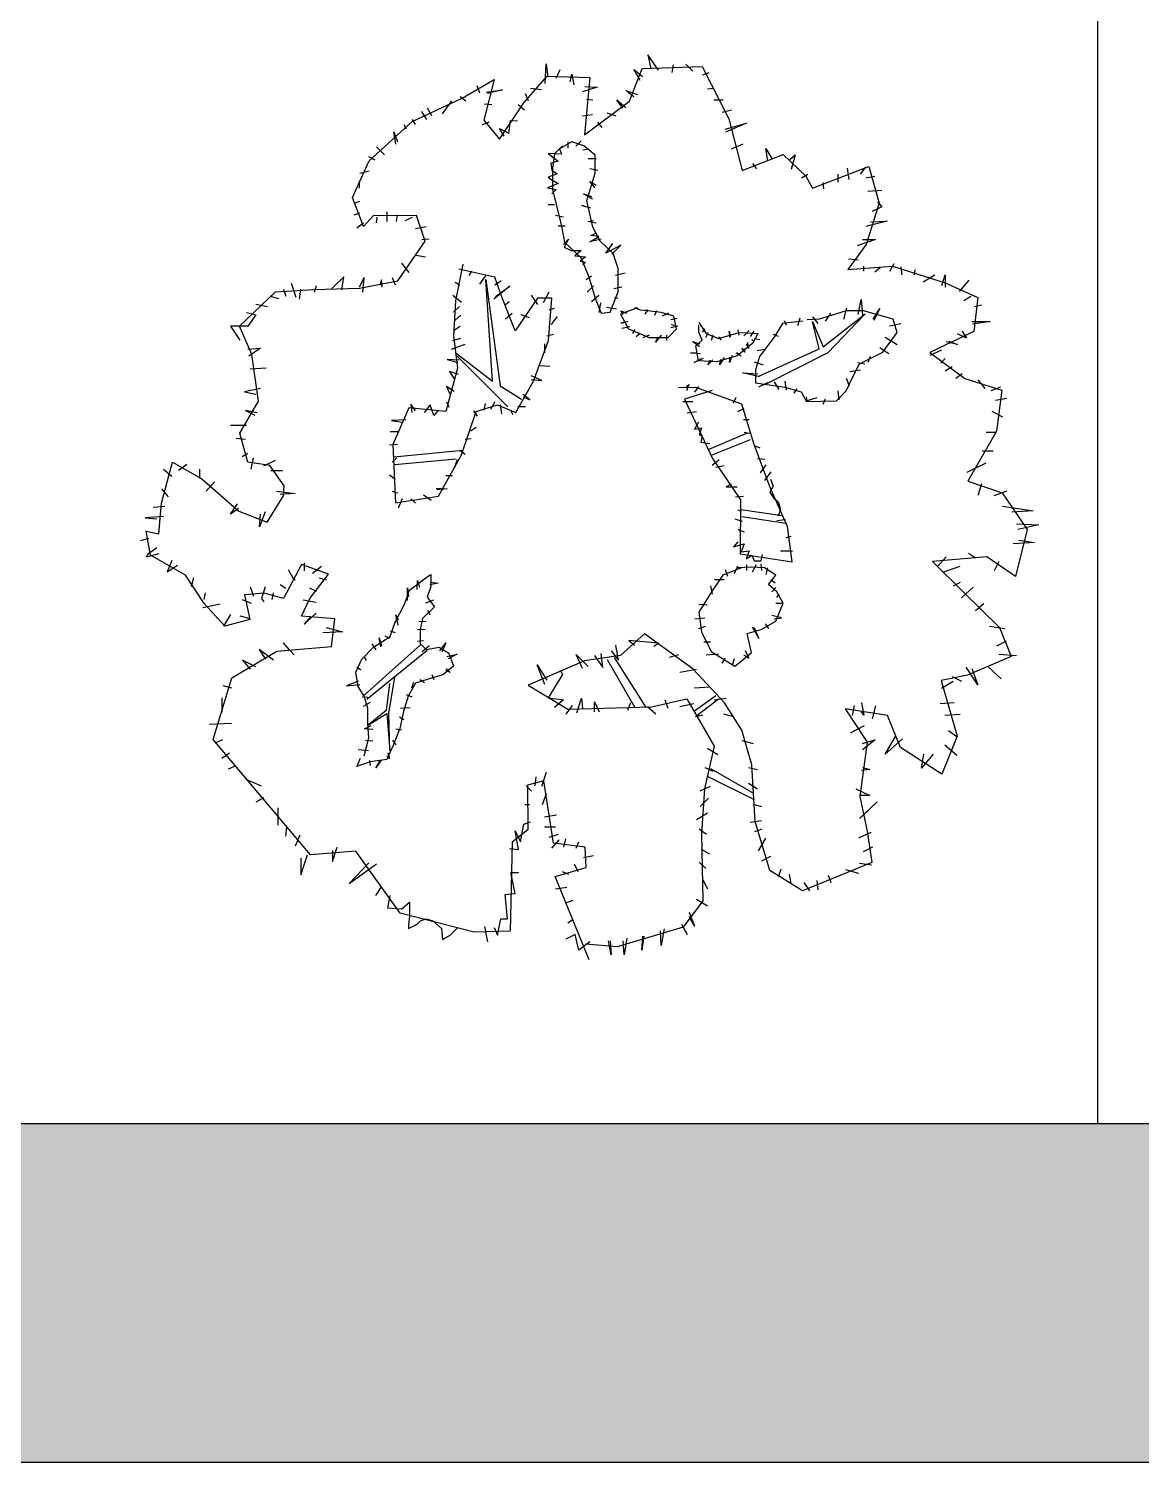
# Model space of a CAD drawing. Header units: inches. Extents: x 7658 to 73799, y 48 to 40262.
# Drawn here: x 42775 to 44897, y 48 to 2782 of the extents above; entities that cross this region are included whole.
import ezdxf

# ---------------------------------------------------------------- set-up
doc = ezdxf.new("R2010")
doc.units = ezdxf.units.IN
doc.layers.add('www.cad-blocks.net', color=7, linetype='Continuous')

# ---------------------------------------------------------------- blocks, each defined once
blk = doc.blocks.new('A$C516926BB')
for p, q in [((33.426, 38.5194), (33.426, 0)), ((0, 0), (62.4121, 0))]:
    blk.add_line(p, q)
blk = doc.blocks.new('A$C0AA8031D')
for p, q in [((0.9675, 1.7257), (0.9731, 1.6989)), ((0.9876, 1.6967), (0.9675, 1.7257)), ((0.7714, 1.671), (0.7736, 1.7089)), ((0.7736, 1.7089), (0.777, 1.6833)), ((0.7926, 1.6811), (0.8004, 1.6978)), ((0.9326, 1.6374), (0.9564, 1.6998)), ((0.9408, 1.6978), (0.9575, 1.6844)), ((0.953, 1.6766), (0.9408, 1.6978)), ((0.9564, 1.6998), (1.0713, 1.7034)), ((1.0154, 1.7067), (1.0132, 1.6922)), ((1.04, 1.7078), (1.0533, 1.6944)), ((1.0713, 1.7034), (1.1221, 1.6038)), ((0.6136, 1.6429), (0.6741, 1.6786)), ((0.6741, 1.6786), (0.6545, 1.6014)), ((0.7312, 1.6344), (0.7754, 1.6848)), ((0.7754, 1.6848), (0.8565, 1.6828)), ((0.8193, 1.6744), (0.8227, 1.6889)), ((0.8227, 1.6889), (0.826, 1.6688)), ((0.8565, 1.6828), (0.8466, 1.5732)), ((1.0723, 1.6878), (1.0845, 1.6922)), ((0.518, 1.5989), (0.6136, 1.6429)), ((0.6093, 1.6464), (0.6203, 1.6381)), ((0.641, 1.667), (0.6465, 1.6533)), ((0.6589, 1.6546), (0.6905, 1.6588)), ((0.6905, 1.6588), (0.6616, 1.6519)), ((0.7335, 1.6521), (0.7391, 1.6387)), ((0.7436, 1.6621), (0.7647, 1.6599)), ((0.8706, 1.6643), (0.8427, 1.6554)), ((0.8472, 1.6655), (0.8706, 1.6643)), ((0.8505, 1.6409), (0.8628, 1.6398)), ((0.9252, 1.6577), (0.9475, 1.6498)), ((0.9408, 1.6454), (0.9252, 1.6577)), ((1.0812, 1.661), (1.0923, 1.6621)), ((0.5461, 1.6023), (0.5364, 1.6175)), ((0.5557, 1.6092), (0.5474, 1.6243)), ((0.5928, 1.6381), (0.5749, 1.6133)), ((0.6561, 1.6326), (0.6699, 1.6312)), ((0.6845, 1.5651), (0.7312, 1.6344)), ((0.7202, 1.6309), (0.7324, 1.6209)), ((0.8466, 1.5732), (0.9326, 1.6374)), ((0.8895, 1.6153), (0.9062, 1.6097)), ((0.9085, 1.6398), (0.9252, 1.6253)), ((0.9196, 1.6242), (0.9085, 1.6398)), ((1.0934, 1.6398), (1.1113, 1.6398)), ((1.109, 1.6164), (1.1269, 1.6209)), ((0.4361, 1.5239), (0.518, 1.5989)), ((0.502, 1.5927), (0.5062, 1.5844)), ((0.524, 1.5927), (0.5185, 1.6023)), ((0.652, 1.5927), (0.6657, 1.5982)), ((0.6545, 1.6014), (0.6845, 1.5651)), ((0.7023, 1.5763), (0.7057, 1.6008)), ((0.7057, 1.6008), (0.719, 1.5997)), ((0.8427, 1.6097), (0.8617, 1.6119)), ((0.8717, 1.5974), (0.8795, 1.5874)), ((1.1146, 1.5841), (1.1558, 1.5952)), ((1.1558, 1.5952), (1.1157, 1.5785)), ((1.1221, 1.6038), (1.1472, 1.5054)), ((0.4828, 1.5789), (0.4897, 1.5596)), ((0.4869, 1.5555), (0.4828, 1.5789)), ((0.6845, 1.5852), (0.7023, 1.5763)), ((0.6934, 1.5707), (0.6845, 1.5852)), ((0.8222, 1.5599), (0.799, 1.5463)), ((0.8147, 1.5598), (0.8147, 1.548)), ((0.8454, 1.5521), (0.8222, 1.5599)), ((0.84, 1.5615), (0.8298, 1.5514)), ((0.4346, 1.5321), (0.447, 1.5252)), ((0.4498, 1.55), (0.4649, 1.5348)), ((0.7776, 1.5379), (0.7961, 1.5228)), ((0.8029, 1.5362), (0.7776, 1.5379)), ((0.7893, 1.5367), (0.7855, 1.5096)), ((0.8048, 1.5521), (0.7893, 1.5367)), ((0.799, 1.5463), (0.8029, 1.5362)), ((0.8433, 1.5447), (0.8551, 1.5464)), ((0.8667, 1.5347), (0.8454, 1.5521)), ((0.8667, 1.4999), (0.8667, 1.5347)), ((1.1269, 1.5462), (1.1492, 1.5562)), ((1.1472, 1.5054), (1.2254, 1.5357)), ((1.1926, 1.5473), (1.2038, 1.5283)), ((1.196, 1.5239), (1.1926, 1.5473)), ((1.2254, 1.5357), (1.269, 1.4942)), ((1.2383, 1.5261), (1.2483, 1.535)), ((1.2483, 1.535), (1.2405, 1.5071)), ((0.4043, 1.4534), (0.4361, 1.5239)), ((0.4181, 1.5004), (0.436, 1.5046)), ((0.7961, 1.5228), (0.7827, 1.5194)), ((0.7827, 1.5194), (0.7844, 1.5059)), ((0.7844, 1.5059), (0.7945, 1.4991)), ((0.7855, 1.5096), (0.7855, 1.4689)), ((0.8534, 1.5278), (0.8686, 1.5278)), ((0.8568, 1.5093), (0.872, 1.5059)), ((1.167, 1.5183), (1.1748, 1.5082)), ((1.2813, 1.4713), (1.3891, 1.5127)), ((1.3515, 1.4878), (1.3481, 1.5096)), ((1.3733, 1.4979), (1.3834, 1.5113)), ((1.3891, 1.5127), (1.4086, 1.4426)), ((0.4167, 1.4853), (0.4167, 1.4715)), ((0.7961, 1.4806), (0.7759, 1.4722)), ((0.7945, 1.4991), (0.7776, 1.4924)), ((0.7776, 1.4924), (0.7844, 1.4873)), ((0.7844, 1.4873), (0.7961, 1.4806)), ((0.8512, 1.4477), (0.8667, 1.4999)), ((0.8568, 1.484), (0.8686, 1.4772)), ((0.8669, 1.4722), (0.8568, 1.484)), ((1.2606, 1.4915), (1.2728, 1.4982)), ((1.269, 1.4942), (1.2813, 1.4713)), ((1.3029, 1.4703), (1.3018, 1.4826)), ((1.3296, 1.4979), (1.3296, 1.4827)), ((1.3834, 1.4911), (1.4002, 1.4945)), ((0.425, 1.3981), (0.4043, 1.4534)), ((0.7759, 1.4722), (0.7928, 1.4688)), ((0.7928, 1.4688), (0.7844, 1.4604)), ((0.7855, 1.4689), (0.7932, 1.438)), ((0.845, 1.4604), (0.8602, 1.4553)), ((0.8619, 1.4503), (0.845, 1.4604)), ((1.3868, 1.4659), (1.4137, 1.4676)), ((0.4071, 1.4426), (0.4181, 1.4467)), ((0.4071, 1.4206), (0.4181, 1.4247)), ((0.4704, 1.4082), (0.4704, 1.4261)), ((0.7776, 1.4401), (0.7894, 1.4401)), ((0.7932, 1.438), (0.8029, 1.3993)), ((0.8585, 1.4334), (0.8416, 1.4385)), ((0.8416, 1.4385), (0.8534, 1.4351)), ((0.8628, 1.3974), (0.8512, 1.4477)), ((1.4086, 1.4426), (1.3836, 1.364)), ((1.4137, 1.4356), (1.3952, 1.4272)), ((1.4053, 1.4457), (1.4137, 1.4356)), ((0.4126, 1.3958), (0.425, 1.4054)), ((0.4437, 1.4185), (0.425, 1.3981)), ((0.5262, 1.4192), (0.4437, 1.4185)), ((0.4498, 1.4054), (0.4511, 1.4164)), ((0.4883, 1.4082), (0.4897, 1.4206)), ((0.5048, 1.4096), (0.5185, 1.4164)), ((0.524, 1.3944), (0.5447, 1.3985)), ((0.5428, 1.3707), (0.5262, 1.4192)), ((0.7911, 1.4199), (0.8063, 1.4165)), ((0.7961, 1.3997), (0.8096, 1.3997)), ((0.8029, 1.3993), (0.8087, 1.3684)), ((0.8534, 1.4081), (0.8635, 1.4098)), ((0.8686, 1.4047), (0.8534, 1.4081)), ((0.8763, 1.3703), (0.8628, 1.3974)), ((1.4237, 1.4087), (1.3834, 1.3986)), ((1.3918, 1.4071), (1.4237, 1.4087)), ((0.4907, 1.2946), (0.5428, 1.3707)), ((0.5364, 1.3738), (0.5502, 1.3751)), ((0.8063, 1.3643), (0.8164, 1.3744)), ((0.8164, 1.3744), (0.8079, 1.3592)), ((0.8087, 1.3684), (0.8396, 1.3393)), ((0.8568, 1.3693), (0.8737, 1.3794)), ((0.8787, 1.3744), (0.8568, 1.3693)), ((0.8585, 1.3811), (0.8703, 1.3862)), ((0.8737, 1.3794), (0.8585, 1.3811)), ((0.9015, 1.3471), (0.8763, 1.3703)), ((1.4019, 1.3734), (1.3666, 1.3617)), ((1.3767, 1.3734), (1.4019, 1.3734)), ((0.5254, 1.3435), (0.5433, 1.3407)), ((0.8079, 1.3592), (0.8214, 1.3525)), ((0.8214, 1.3525), (0.84, 1.3525)), ((0.84, 1.3525), (0.8282, 1.3424)), ((0.8282, 1.3424), (0.8484, 1.3407)), ((0.8484, 1.3407), (0.8383, 1.3322)), ((0.8871, 1.3474), (0.9006, 1.366)), ((0.9158, 1.3626), (0.8871, 1.3474)), ((0.8989, 1.3457), (0.9158, 1.3626)), ((0.9111, 1.3181), (0.9015, 1.3471)), ((1.3836, 1.364), (1.3488, 1.3164)), ((0.4979, 1.3283), (0.5117, 1.3104)), ((0.6148, 1.3267), (0.6005, 1.2563)), ((0.6758, 1.3015), (0.6068, 1.3172)), ((0.6313, 1.3132), (0.6258, 1.3049)), ((0.8383, 1.3322), (0.8484, 1.3306)), ((0.8396, 1.3393), (0.8551, 1.3026)), ((0.8484, 1.3306), (0.8433, 1.3255)), ((0.9111, 1.2736), (0.9111, 1.3181)), ((1.3488, 1.3164), (1.4339, 1.3225)), ((1.3498, 1.3364), (1.3683, 1.3347)), ((1.3784, 1.323), (1.3784, 1.3129)), ((1.4103, 1.3196), (1.4002, 1.3112)), ((1.4288, 1.3129), (1.4372, 1.328)), ((1.4339, 1.3225), (1.5342, 1.2909)), ((1.4523, 1.3062), (1.4506, 1.3213)), ((1.4758, 1.3062), (1.4775, 1.3162)), ((0.2968, 1.2632), (0.288, 1.2896)), ((0.3314, 1.2733), (0.3356, 1.2856)), ((0.3878, 1.3022), (0.3645, 1.2801)), ((0.3837, 1.2774), (0.3878, 1.3022)), ((0.4264, 1.3008), (0.4167, 1.2829)), ((0.4178, 1.2805), (0.4907, 1.2946)), ((0.4236, 1.2733), (0.4264, 1.3008)), ((0.4594, 1.2967), (0.4566, 1.2856)), ((0.4608, 1.2829), (0.4594, 1.2967)), ((0.48, 1.3008), (0.4855, 1.287)), ((0.5997, 1.2925), (0.608, 1.287)), ((0.6589, 1.3063), (0.6465, 1.2884)), ((0.6585, 1.2976), (0.6859, 1.0945)), ((0.6713, 1.1036), (0.6585, 1.2976)), ((0.6754, 1.287), (0.6878, 1.2953)), ((0.6897, 1.2624), (0.6758, 1.3015)), ((0.8602, 1.3036), (0.8501, 1.2968)), ((0.8551, 1.3026), (0.8667, 1.262)), ((0.9057, 1.3053), (0.9242, 1.3103)), ((1.4926, 1.2927), (1.5145, 1.3062)), ((1.5279, 1.286), (1.5347, 1.3062)), ((1.5342, 1.2909), (1.5966, 1.263)), ((1.5347, 1.3062), (1.5347, 1.2826)), ((1.5615, 1.2742), (1.58, 1.2961)), ((0.1886, 1.2083), (0.257, 1.2738)), ((0.2462, 1.2654), (0.2638, 1.261)), ((0.257, 1.2738), (0.33, 1.2784)), ((0.2726, 1.2786), (0.277, 1.2654)), ((0.3053, 1.2788), (0.3026, 1.2595)), ((0.33, 1.2784), (0.4178, 1.2805)), ((0.5956, 1.2677), (0.6121, 1.254)), ((0.7043, 1.2843), (0.674, 1.2595)), ((0.6767, 1.265), (0.7043, 1.2843)), ((0.7145, 1.1991), (0.6897, 1.2624)), ((0.7572, 1.2616), (0.7145, 1.1991)), ((0.7579, 1.2498), (0.7455, 1.2677)), ((0.7843, 1.2618), (0.7572, 1.2616)), ((0.7786, 1.2733), (0.7675, 1.2526)), ((0.7782, 1.1807), (0.7843, 1.2618)), ((0.8635, 1.285), (0.8518, 1.2732)), ((0.8737, 1.2665), (0.8602, 1.2547)), ((0.8667, 1.262), (0.8783, 1.2329)), ((0.8957, 1.2349), (0.9111, 1.2736)), ((0.9023, 1.28), (0.9175, 1.2833)), ((0.904, 1.2631), (0.9107, 1.2614)), ((1.3685, 1.2305), (1.3742, 1.259)), ((1.3742, 1.259), (1.3771, 1.229)), ((1.5699, 1.2574), (1.5834, 1.2658)), ((1.5966, 1.263), (1.589, 1.1981)), ((0.2023, 1.2346), (0.2199, 1.2302)), ((0.2199, 1.25), (0.2418, 1.2456)), ((0.6005, 1.2563), (0.597, 1.19)), ((0.597, 1.2347), (0.608, 1.2457)), ((0.696, 1.2498), (0.7029, 1.2554)), ((0.696, 1.2223), (0.7084, 1.2333)), ((0.7249, 1.2306), (0.7414, 1.2251)), ((0.7793, 1.2397), (0.7892, 1.2425)), ((0.877, 1.253), (0.8737, 1.2345)), ((0.8783, 1.2329), (0.8957, 1.2349)), ((0.8888, 1.2446), (0.9074, 1.2412)), ((0.9475, 1.2435), (0.9151, 1.2314)), ((0.9151, 1.2314), (0.9303, 1.2031)), ((0.9161, 1.2375), (0.9272, 1.2334)), ((0.9202, 1.2304), (0.9161, 1.2375)), ((0.9535, 1.2385), (0.9424, 1.2435)), ((0.9667, 1.2375), (0.9535, 1.2385)), ((0.9677, 1.2395), (0.9616, 1.2314)), ((0.9616, 1.2385), (0.9677, 1.2395)), ((0.993, 1.2344), (0.9667, 1.2375)), ((0.9839, 1.2375), (0.9798, 1.2284)), ((1.0172, 1.2274), (0.993, 1.2344)), ((1.0071, 1.2334), (0.995, 1.2274)), ((1.302, 1.1687), (1.3822, 1.232)), ((1.3157, 1.2333), (1.3057, 1.2176)), ((1.3457, 1.2376), (1.3085, 1.2262)), ((1.3822, 1.232), (1.311, 1.1574)), ((1.3414, 1.2219), (1.3471, 1.2433)), ((1.3785, 1.2376), (1.3457, 1.2376)), ((1.4356, 1.2219), (1.3785, 1.2376)), ((1.3971, 1.2219), (1.4099, 1.2419)), ((1.4099, 1.2419), (1.3985, 1.219)), ((1.5901, 1.2456), (1.6036, 1.249)), ((0.1715, 1.2082), (0.1891, 1.1818)), ((0.2045, 1.2082), (0.1715, 1.2082)), ((0.2121, 1.1544), (0.1886, 1.2083)), ((0.2199, 1.2302), (0.2045, 1.2082)), ((0.597, 1.2003), (0.6093, 1.2085)), ((0.5997, 1.2196), (0.6107, 1.2292)), ((0.7835, 1.2113), (0.7949, 1.2269)), ((0.9293, 1.2172), (0.9161, 1.2142)), ((0.9161, 1.2142), (0.9242, 1.2162)), ((0.9333, 1.2071), (0.9181, 1.2041)), ((0.9303, 1.2031), (0.9697, 1.1869)), ((1.0061, 1.1869), (1.0223, 1.2031)), ((1.0112, 1.2213), (1.0233, 1.2233)), ((1.0243, 1.2081), (1.0112, 1.2051)), ((1.0122, 1.2112), (1.0243, 1.2081)), ((1.0223, 1.2031), (1.0172, 1.2274)), ((1.0648, 1.2152), (1.0789, 1.194)), ((1.0648, 1.197), (1.0648, 1.2102)), ((1.0718, 1.197), (1.0769, 1.2031)), ((1.2243, 1.2133), (1.2086, 1.1876)), ((1.2629, 1.2176), (1.2243, 1.2133)), ((1.2272, 1.219), (1.2314, 1.2105)), ((1.2571, 1.2233), (1.2529, 1.209)), ((1.2943, 1.2219), (1.2714, 1.2205)), ((1.2814, 1.2262), (1.2914, 1.2133)), ((1.2817, 1.2173), (1.302, 1.1687)), ((1.2941, 1.1653), (1.2817, 1.2173)), ((1.3085, 1.2262), (1.2943, 1.2219)), ((1.4285, 1.209), (1.4499, 1.2133)), ((1.4427, 1.1962), (1.4356, 1.2219)), ((1.5851, 1.217), (1.6204, 1.217)), ((1.6204, 1.217), (1.5868, 1.212)), ((0.5956, 1.181), (0.6107, 1.1851)), ((0.597, 1.19), (0.6042, 1.1279)), ((0.7491, 1.1034), (0.7782, 1.1807)), ((0.775, 1.19), (0.7878, 1.1928)), ((0.9424, 1.2021), (0.9384, 1.194)), ((0.9525, 1.194), (0.9454, 1.1879)), ((0.9697, 1.1909), (0.9576, 1.1859)), ((0.9697, 1.1869), (1.0061, 1.1869)), ((0.993, 1.1909), (0.9818, 1.1778)), ((0.9818, 1.1778), (0.9869, 1.1879)), ((1.0031, 1.1909), (1.0031, 1.1808)), ((1.0526, 1.1788), (1.0668, 1.1747)), ((1.0658, 1.1687), (1.0526, 1.1788)), ((1.0587, 1.1707), (1.0708, 1.1818)), ((1.0708, 1.1818), (1.0648, 1.197)), ((1.0779, 1.1869), (1.083, 1.197)), ((1.0789, 1.194), (1.1022, 1.1849)), ((1.0911, 1.1909), (1.088, 1.1808)), ((1.1022, 1.1849), (1.1416, 1.196)), ((1.1022, 1.1879), (1.1072, 1.1818)), ((1.1224, 1.199), (1.1244, 1.1889)), ((1.1244, 1.1869), (1.1224, 1.199)), ((1.1679, 1.1758), (1.1376, 1.1515)), ((1.1416, 1.1909), (1.1396, 1.201)), ((1.1416, 1.196), (1.177, 1.194)), ((1.1507, 1.1899), (1.1608, 1.2)), ((1.1568, 1.1778), (1.1598, 1.1666)), ((1.1629, 1.1889), (1.1699, 1.199)), ((1.1659, 1.1828), (1.1699, 1.1788)), ((1.177, 1.194), (1.1679, 1.1758)), ((1.1699, 1.1849), (1.1811, 1.1828)), ((1.2086, 1.1876), (1.1801, 1.1504)), ((1.2057, 1.1933), (1.2157, 1.189)), ((1.4156, 1.159), (1.4427, 1.1962)), ((1.4199, 1.1876), (1.4427, 1.1733)), ((1.589, 1.1981), (1.5055, 1.1582)), ((1.5582, 1.1733), (1.5363, 1.1784)), ((1.5414, 1.18), (1.5582, 1.1733)), ((1.575, 1.1851), (1.5582, 1.1935)), ((1.5666, 1.1985), (1.575, 1.1851)), ((0.2045, 1.1642), (0.2287, 1.1664)), ((0.2287, 1.1664), (0.2067, 1.151)), ((0.2249, 1.0653), (0.2121, 1.1544)), ((0.5928, 1.1645), (0.619, 1.1741)), ((0.6018, 1.1567), (0.6713, 1.1036)), ((0.6036, 1.1512), (0.7006, 1.0542)), ((0.7708, 1.1574), (0.7708, 1.1744)), ((1.0678, 1.1555), (1.0486, 1.1575)), ((1.0486, 1.1575), (1.0617, 1.1575)), ((1.0638, 1.1424), (1.0587, 1.1707)), ((1.1376, 1.1515), (1.0992, 1.1403)), ((1.1133, 1.1484), (1.1042, 1.1343)), ((1.1285, 1.1525), (1.1234, 1.1393)), ((1.1234, 1.1393), (1.1244, 1.1494)), ((1.1457, 1.1515), (1.1356, 1.1565)), ((1.1376, 1.1575), (1.1457, 1.1515)), ((1.1527, 1.1586), (1.1467, 1.1666)), ((1.1507, 1.1656), (1.1527, 1.1586)), ((1.1598, 1.1666), (1.1558, 1.1737)), ((1.1801, 1.1504), (1.1729, 1.1247)), ((1.1758, 1.1619), (1.19, 1.1647)), ((1.1777, 1.1122), (1.2941, 1.1653)), ((1.311, 1.1574), (1.1924, 1.0975)), ((1.3714, 1.1362), (1.4156, 1.159)), ((1.3913, 1.1504), (1.3871, 1.139)), ((1.4099, 1.1676), (1.427, 1.1562)), ((1.5055, 1.1582), (1.5722, 1.1087)), ((1.5061, 1.1531), (1.5279, 1.1632)), ((0.2089, 1.1268), (0.2396, 1.129)), ((0.6042, 1.1279), (0.5819, 1.0453)), ((0.585, 1.1446), (0.6049, 1.1389)), ((0.6077, 1.1432), (0.585, 1.1446)), ((0.5893, 1.1219), (0.5978, 1.1077)), ((0.6063, 1.1162), (0.5893, 1.1219)), ((0.7623, 1.1333), (0.7807, 1.1318)), ((1.0557, 1.1393), (1.0698, 1.1464)), ((1.0729, 1.1464), (1.0557, 1.1393)), ((1.0992, 1.1403), (1.0638, 1.1424)), ((1.082, 1.1343), (1.087, 1.1444)), ((1.0911, 1.1444), (1.082, 1.1343)), ((1.1042, 1.1343), (1.1072, 1.1454)), ((1.1701, 1.1404), (1.1872, 1.1347)), ((1.1729, 1.1247), (1.1729, 1.1004)), ((1.3528, 1.1219), (1.3728, 1.1247)), ((1.3585, 1.1119), (1.3714, 1.1362)), ((1.3671, 1.139), (1.3813, 1.1362)), ((1.5263, 1.138), (1.5347, 1.1464)), ((1.5347, 1.1229), (1.5481, 1.1313)), ((0.6859, 1.0945), (0.7262, 1.0689)), ((0.7158, 1.0437), (0.7491, 1.1034)), ((0.7651, 1.1049), (0.7452, 1.1134)), ((0.7452, 1.1063), (0.7651, 1.1049)), ((1.0453, 1.0971), (1.0412, 1.0849)), ((1.0412, 1.093), (1.0453, 1.0971)), ((1.1801, 1.1119), (1.1486, 1.119)), ((1.1486, 1.119), (1.1772, 1.1176)), ((1.1729, 1.1004), (1.2286, 1.0919)), ((1.1958, 1.1004), (1.1786, 1.0919)), ((1.2086, 1.1019), (1.2172, 1.0876)), ((1.2286, 1.1033), (1.2314, 1.0862)), ((1.3457, 1.0847), (1.3585, 1.1119)), ((1.3457, 1.109), (1.3514, 1.0947)), ((1.5548, 1.1094), (1.5666, 1.1178)), ((1.5722, 1.1087), (1.6426, 1.0863)), ((1.5968, 1.106), (1.6103, 1.0892)), ((0.2287, 1.0894), (0.1979, 1.0828)), ((0.1979, 1.0828), (0.2199, 1.0784)), ((0.5836, 1.0935), (0.5907, 1.0779)), ((0.5978, 1.0836), (0.5836, 1.0935)), ((0.7424, 1.068), (0.7297, 1.0779)), ((0.7297, 1.0737), (0.7424, 1.068)), ((1.0587, 1.0911), (1.0262, 1.0908)), ((1.0898, 1.0859), (1.0372, 1.0693)), ((1.0372, 1.0693), (1.0909, 0.9562)), ((1.0642, 1.093), (1.0561, 1.0822)), ((1.1468, 1.0593), (1.0587, 1.0911)), ((1.1307, 1.0618), (1.1361, 1.0727)), ((1.2286, 1.0919), (1.26, 1.0833)), ((1.2514, 1.089), (1.2457, 1.0804)), ((1.26, 1.0833), (1.27, 1.0647)), ((1.2714, 1.0661), (1.27, 1.0733)), ((1.29, 1.0719), (1.2714, 1.0661)), ((1.3057, 1.069), (1.3014, 1.059)), ((1.3271, 1.0661), (1.3457, 1.0847)), ((1.33, 1.0847), (1.3314, 1.0676)), ((1.622, 1.0859), (1.6405, 1.0926)), ((1.6304, 1.0674), (1.6523, 1.0707)), ((1.6426, 1.0863), (1.6324, 1.0079)), ((0.189, 1.0042), (0.2249, 1.0653)), ((0.2221, 1.0432), (0.2001, 1.0476)), ((0.2001, 1.0476), (0.2177, 1.0388)), ((0.5116, 1.0528), (0.4811, 0.9823)), ((0.5819, 1.0453), (0.5116, 1.0528)), ((0.5156, 1.0595), (0.517, 1.0439)), ((0.5241, 1.0467), (0.5156, 1.0595)), ((0.5524, 1.0581), (0.5411, 1.0439)), ((0.5595, 1.0382), (0.5524, 1.0581)), ((0.5666, 1.0467), (0.5595, 1.0382)), ((0.5836, 1.0637), (0.5879, 1.0538)), ((0.6123, 0.9631), (0.6401, 1.0457)), ((0.6347, 1.0467), (0.6418, 1.0368)), ((0.6401, 1.0457), (0.6805, 1.0582)), ((0.6573, 1.0609), (0.6545, 1.0481)), ((0.6758, 1.0637), (0.6673, 1.0496)), ((0.6805, 1.0582), (0.7158, 1.0437)), ((0.6857, 1.0581), (0.6885, 1.041)), ((0.7056, 1.0481), (0.7098, 1.0396)), ((0.7197, 1.0552), (0.7339, 1.0552)), ((1.0344, 1.0645), (1.0534, 1.0645)), ((1.0425, 1.0428), (1.0602, 1.0455)), ((1.1388, 1.0455), (1.151, 1.051)), ((1.1704, 0.9825), (1.1468, 1.0593)), ((1.27, 1.0647), (1.3271, 1.0661)), ((1.6236, 1.0465), (1.6438, 1.0353)), ((0.2023, 1.019), (0.1715, 1.019)), ((0.5057, 1.0297), (0.4787, 1.0283)), ((0.4787, 1.0283), (0.4986, 1.0254)), ((0.629, 1.0084), (0.6403, 1.0155)), ((1.0642, 1.0252), (1.0561, 1.0116)), ((1.0561, 1.0116), (1.0697, 1.0143)), ((1.0697, 1.0143), (1.0656, 1.0008)), ((1.1497, 1.0306), (1.1605, 1.0306)), ((0.1825, 0.9948), (0.2001, 0.9926)), ((0.2043, 0.9489), (0.189, 1.0042)), ((0.4915, 1.007), (0.4759, 1.007)), ((0.6191, 0.9928), (0.6304, 0.9942)), ((1.0656, 1.0008), (1.071, 0.9994)), ((1.071, 0.9994), (1.0683, 0.9872)), ((1.0683, 0.9872), (1.0859, 0.9845)), ((1.0846, 0.9737), (1.1577, 1.0048)), ((1.0901, 0.9627), (1.1632, 0.992)), ((1.151, 1.0062), (1.1646, 1.0035)), ((1.6324, 1.0079), (1.5778, 0.9128)), ((1.6124, 1.0062), (1.6326, 1.0062)), ((0.1935, 0.9596), (0.2045, 0.9662)), ((0.2111, 0.9354), (0.2155, 0.9574)), ((0.4901, 0.9829), (0.4745, 0.9815)), ((0.4801, 0.9488), (0.4886, 0.9573)), ((0.4811, 0.9823), (0.486, 0.8715)), ((0.4829, 0.9591), (0.6146, 0.9719)), ((0.5684, 0.8843), (0.6123, 0.9631)), ((0.6091, 0.9715), (0.6191, 0.9644)), ((1.17, 0.9804), (1.1809, 0.9763)), ((1.2008, 0.9003), (1.1704, 0.9825)), ((1.6057, 0.9703), (1.6259, 0.9703)), ((0.04, 0.8706), (0.061, 0.9491)), ((0.044, 0.9354), (0.0594, 0.9222)), ((0.061, 0.9491), (0.1167, 0.9171)), ((0.0879, 0.9442), (0.0726, 0.9332)), ((0.1121, 0.9354), (0.1121, 0.9178)), ((0.2462, 0.9425), (0.2043, 0.9489)), ((0.2352, 0.942), (0.2572, 0.953)), ((0.2736, 0.9036), (0.2462, 0.9425)), ((0.2484, 0.9332), (0.2704, 0.9332)), ((0.4848, 0.9444), (0.6018, 0.9554)), ((0.6035, 0.9531), (0.5978, 0.9375)), ((1.1036, 0.9533), (1.09, 0.9424)), ((1.0909, 0.9562), (1.1442, 0.8768)), ((1.0968, 0.9397), (1.1131, 0.9424)), ((1.1768, 0.956), (1.1904, 0.9546)), ((1.1822, 0.9288), (1.1931, 0.9438)), ((1.1904, 0.9139), (1.2026, 0.9302)), ((1.5766, 0.93), (1.6124, 0.9479)), ((0.1167, 0.9171), (0.1875, 0.8555)), ((0.1407, 0.9112), (0.1253, 0.8936)), ((0.2724, 0.8846), (0.2736, 0.9036)), ((0.4745, 0.9247), (0.4858, 0.9162)), ((0.5822, 0.9233), (0.595, 0.9233)), ((1.1266, 0.9071), (1.1171, 0.9017)), ((1.2066, 0.9031), (1.1999, 0.8908)), ((1.2012, 0.9166), (1.2066, 0.9031)), ((1.5778, 0.9128), (1.6429, 0.8904)), ((1.6035, 0.9076), (1.5967, 0.8852)), ((0.0396, 0.898), (0.0528, 0.8826)), ((0.2417, 0.8344), (0.2724, 0.8846)), ((0.2594, 0.8936), (0.2946, 0.8892)), ((0.2946, 0.8892), (0.266, 0.887)), ((0.4801, 0.8935), (0.4901, 0.8907)), ((0.486, 0.8715), (0.5684, 0.8843)), ((0.4986, 0.8793), (0.4915, 0.8609)), ((0.5156, 0.8793), (0.5241, 0.8708)), ((0.5397, 0.8864), (0.5539, 0.8765)), ((0.5638, 0.8992), (0.585, 0.8978)), ((0.585, 0.8978), (0.5652, 0.8963)), ((1.1171, 0.9017), (1.1375, 0.9017)), ((1.1348, 0.8827), (1.1497, 0.8841)), ((1.1442, 0.8768), (1.1437, 0.7741)), ((1.1999, 0.8908), (1.208, 0.88)), ((1.2338, 0.8262), (1.2008, 0.9003)), ((1.208, 0.88), (1.2161, 0.8732)), ((1.6281, 0.8852), (1.6527, 0.8941)), ((1.6429, 0.8904), (1.6907, 0.8205)), ((0.0242, 0.8628), (0.0462, 0.865)), ((0.0351, 0.8124), (0.04, 0.8706)), ((0.1715, 0.8496), (0.1847, 0.8694)), ((0.1869, 0.8606), (0.1715, 0.8496)), ((0.1875, 0.8555), (0.2417, 0.8344)), ((0.2374, 0.854), (0.2265, 0.8254)), ((0.2265, 0.8254), (0.2287, 0.8496)), ((1.1388, 0.8583), (1.1456, 0.8556)), ((1.1449, 0.8584), (1.2235, 0.8475)), ((1.2161, 0.8732), (1.2202, 0.8596)), ((1.2202, 0.8596), (1.2161, 0.8461)), ((1.6438, 0.865), (1.702, 0.856)), ((1.702, 0.856), (1.6617, 0.8538)), ((0.044, 0.8452), (0.0088, 0.843)), ((0.0088, 0.843), (0.0308, 0.8408)), ((1.1334, 0.8406), (1.147, 0.8366)), ((1.1388, 0.8203), (1.151, 0.8162)), ((1.1467, 0.8456), (1.2309, 0.8328)), ((1.2134, 0.8379), (1.2297, 0.8393)), ((1.2425, 0.7587), (1.2338, 0.8262)), ((1.6907, 0.8205), (1.6685, 0.7311)), ((1.6706, 0.8314), (1.7132, 0.8291)), ((1.7132, 0.8291), (1.6729, 0.8202)), ((0.0154, 0.8034), (0, 0.799)), ((0.0192, 0.7717), (0.0107, 0.8176)), ((0.0107, 0.8176), (0.0351, 0.8124)), ((1.1388, 0.7972), (1.1307, 0.7877)), ((1.1307, 0.7877), (1.151, 0.7931)), ((1.151, 0.7931), (1.1456, 0.7782)), ((1.2311, 0.8054), (1.2405, 0.8081)), ((1.7042, 0.7955), (1.6639, 0.7933)), ((1.6751, 0.8), (1.7042, 0.7955)), ((0.011, 0.7682), (0.0352, 0.7748)), ((0.0132, 0.7726), (0.011, 0.7682)), ((0.0308, 0.7858), (0.0132, 0.7726)), ((0.0857, 0.7331), (0.0192, 0.7717)), ((1.1437, 0.7741), (1.2425, 0.7587)), ((1.1456, 0.7782), (1.1605, 0.7796)), ((1.1605, 0.7796), (1.1551, 0.7646)), ((1.1551, 0.7646), (1.166, 0.7714)), ((1.166, 0.7714), (1.17, 0.7606)), ((1.1836, 0.7606), (1.1863, 0.7728)), ((1.2202, 0.7796), (1.2433, 0.7796)), ((1.6141, 0.7685), (1.5101, 0.7595)), ((1.5363, 0.7686), (1.5206, 0.7507)), ((1.5788, 0.7754), (1.5923, 0.7664)), ((1.6685, 0.7311), (1.6141, 0.7685)), ((0.0594, 0.7616), (0.0506, 0.7396)), ((0.0506, 0.7396), (0.0704, 0.7528)), ((0.3072, 0.7538), (0.2726, 0.6886)), ((0.2814, 0.744), (0.2902, 0.7286)), ((0.3587, 0.7353), (0.3072, 0.7538)), ((0.3122, 0.7572), (0.3122, 0.7418)), ((0.3276, 0.7374), (0.3452, 0.7506)), ((1.1461, 0.7472), (1.1102, 0.7331)), ((1.1148, 0.744), (1.1195, 0.7315)), ((1.1383, 0.7503), (1.132, 0.7362)), ((1.1648, 0.7487), (1.1383, 0.7472)), ((1.1554, 0.7534), (1.1554, 0.7425)), ((1.1898, 0.7472), (1.1648, 0.7487)), ((1.1742, 0.7534), (1.1664, 0.7394)), ((1.17, 0.7606), (1.1836, 0.7606)), ((1.1851, 0.7425), (1.1835, 0.755)), ((1.2117, 0.7331), (1.1898, 0.7472)), ((1.1929, 0.7347), (1.196, 0.7472)), ((1.5101, 0.7595), (1.5687, 0.7019)), ((1.5318, 0.7395), (1.5631, 0.7507)), ((1.637, 0.7597), (1.6281, 0.7417)), ((0.1213, 0.6793), (0.0857, 0.7331)), ((0.1011, 0.7286), (0.0967, 0.711)), ((0.2089, 0.711), (0.2155, 0.6934)), ((0.2374, 0.711), (0.2309, 0.689)), ((0.266, 0.7154), (0.277, 0.7088)), ((0.2902, 0.7286), (0.2946, 0.7242)), ((0.3226, 0.689), (0.3587, 0.7353)), ((0.3408, 0.7286), (0.354, 0.7242)), ((0.5127, 0.7051), (0.5468, 0.7302)), ((0.5273, 0.706), (0.5284, 0.7235)), ((0.5284, 0.7235), (0.5317, 0.7104)), ((0.5468, 0.7302), (0.5536, 0.7347)), ((0.5536, 0.712), (0.5468, 0.6915)), ((0.5678, 0.7181), (0.5514, 0.7148)), ((0.5525, 0.7203), (0.5678, 0.7181)), ((0.5536, 0.7347), (0.5536, 0.712)), ((1.0867, 0.7128), (1.0899, 0.6972)), ((1.1102, 0.7331), (1.0899, 0.7034)), ((1.0945, 0.7253), (1.1133, 0.7253)), ((1.1976, 0.7159), (1.2117, 0.7331)), ((1.2132, 0.7019), (1.1976, 0.7159)), ((1.2023, 0.7253), (1.2101, 0.719)), ((1.5631, 0.7193), (1.5497, 0.7126)), ((0.1231, 0.7), (0.1209, 0.6868)), ((0.1935, 0.6868), (0.2111, 0.6802)), ((0.236, 0.6992), (0.1982, 0.6961)), ((0.1982, 0.6961), (0.2081, 0.6489)), ((0.2309, 0.689), (0.2352, 0.6824)), ((0.2726, 0.6886), (0.236, 0.6992)), ((0.2528, 0.7), (0.2506, 0.6868)), ((0.3067, 0.6551), (0.3226, 0.689)), ((0.3098, 0.6863), (0.3349, 0.6821)), ((0.3223, 0.7094), (0.3349, 0.7031)), ((0.5036, 0.6778), (0.5127, 0.7051)), ((0.5088, 0.6853), (0.5088, 0.7093)), ((0.5088, 0.7093), (0.5109, 0.6918)), ((0.5437, 0.6809), (0.559, 0.6864)), ((0.5468, 0.6915), (0.5604, 0.6733)), ((1.0899, 0.7034), (1.0649, 0.6628)), ((1.2038, 0.7019), (1.2117, 0.7097)), ((1.2257, 0.68), (1.2132, 0.7019)), ((1.2132, 0.6909), (1.2179, 0.6972)), ((1.5878, 0.7104), (1.5654, 0.6902)), ((1.5687, 0.7019), (1.6382, 0.6335)), ((0.1517, 0.678), (0.1187, 0.6714)), ((0.1609, 0.6364), (0.1213, 0.6793)), ((0.1715, 0.6582), (0.1583, 0.6362)), ((0.3119, 0.6402), (0.3349, 0.6611)), ((0.4854, 0.6437), (0.5036, 0.6778)), ((0.4913, 0.6383), (0.4869, 0.6579)), ((0.4869, 0.6579), (0.4913, 0.6481)), ((0.5604, 0.6733), (0.5377, 0.6505)), ((0.547, 0.6667), (0.5514, 0.6579)), ((1.0649, 0.6784), (1.0805, 0.6769)), ((1.0649, 0.6628), (1.0696, 0.6253)), ((1.2226, 0.6519), (1.2038, 0.6565)), ((1.2117, 0.68), (1.2241, 0.68)), ((1.2117, 0.6456), (1.2257, 0.68)), ((1.6079, 0.679), (1.5923, 0.6655)), ((0.2081, 0.6489), (0.1609, 0.6364)), ((0.1891, 0.656), (0.2067, 0.6516)), ((0.3702, 0.6502), (0.3067, 0.6551)), ((0.3244, 0.6549), (0.3119, 0.6402)), ((0.3538, 0.6339), (0.3852, 0.6255)), ((0.3639, 0.5975), (0.3702, 0.6502)), ((0.4763, 0.6164), (0.4854, 0.6437)), ((0.5284, 0.6295), (0.5426, 0.6306)), ((0.5306, 0.6459), (0.5448, 0.6448)), ((0.5377, 0.6505), (0.5332, 0.6301)), ((0.5332, 0.6301), (0.5332, 0.6028)), ((1.0571, 0.6503), (1.0758, 0.6519)), ((1.0649, 0.6315), (1.0774, 0.6362)), ((1.157, 0.6222), (1.1835, 0.63)), ((1.1664, 0.6347), (1.1789, 0.6128)), ((1.1789, 0.6128), (1.1711, 0.6331)), ((1.1835, 0.63), (1.2117, 0.6456)), ((1.1914, 0.6409), (1.1976, 0.6315)), ((1.2085, 0.6503), (1.2226, 0.6519)), ((1.6191, 0.6364), (1.6482, 0.6319)), ((1.6382, 0.6335), (1.6603, 0.5783)), ((0.272, 0.6045), (0.2825, 0.5919)), ((0.293, 0.5815), (0.272, 0.6045)), ((0.3852, 0.6255), (0.3475, 0.6234)), ((0.441, 0.6022), (0.4487, 0.5912)), ((0.4445, 0.5959), (0.4763, 0.6164)), ((0.4585, 0.5967), (0.4552, 0.6142)), ((0.4552, 0.6142), (0.4596, 0.5989)), ((0.4661, 0.6175), (0.4749, 0.6131)), ((0.476, 0.6273), (0.4858, 0.624)), ((0.5284, 0.6076), (0.5394, 0.6087)), ((0.5332, 0.6028), (0.5445, 0.5914)), ((0.571, 0.5891), (0.582, 0.6044)), ((0.582, 0.6044), (0.5743, 0.5869)), ((0.9611, 0.6213), (0.9155, 0.5803)), ((0.9877, 0.6035), (0.9312, 0.6088)), ((0.9312, 0.6088), (0.9418, 0.5999)), ((1.0536, 0.5544), (0.9611, 0.6213)), ((0.9789, 0.5982), (0.9877, 0.6035)), ((1.0696, 0.6253), (1.0883, 0.5878)), ((1.0742, 0.6065), (1.0867, 0.6065)), ((1.1648, 0.5862), (1.157, 0.6222)), ((1.6505, 0.6073), (1.6326, 0.5983)), ((0.1738, 0.5378), (0.2599, 0.5885)), ((0.2532, 0.571), (0.2259, 0.5919)), ((0.2259, 0.5919), (0.2385, 0.5731)), ((0.2599, 0.5885), (0.3639, 0.5975)), ((0.4218, 0.5732), (0.4445, 0.5959)), ((0.5341, 0.6008), (0.4254, 0.5033)), ((0.4257, 0.5781), (0.4301, 0.5705)), ((0.5464, 0.5895), (0.4315, 0.4961)), ((0.5503, 0.5989), (0.5372, 0.5869)), ((0.5445, 0.5914), (0.5695, 0.5959)), ((0.5695, 0.5959), (0.5877, 0.5846)), ((0.5842, 0.5781), (0.6038, 0.5825)), ((0.6038, 0.5825), (0.5863, 0.5738)), ((0.5877, 0.5846), (0.5968, 0.5596)), ((0.8305, 0.5822), (0.8534, 0.5593)), ((0.8428, 0.5557), (0.8305, 0.5822)), ((0.9155, 0.5803), (0.8467, 0.5703)), ((0.8658, 0.5805), (0.8817, 0.5575)), ((0.8817, 0.5575), (0.8782, 0.584)), ((0.8976, 0.5893), (0.9117, 0.5716)), ((0.903, 0.5761), (0.9629, 0.4824)), ((0.9117, 0.5716), (0.9064, 0.5999)), ((1.0089, 0.5769), (1.0266, 0.5822)), ((1.0789, 0.5815), (1.1023, 0.5831)), ((1.0883, 0.5878), (1.1336, 0.5597)), ((1.1148, 0.5753), (1.1086, 0.5659)), ((1.1445, 0.569), (1.1648, 0.5862)), ((1.1508, 0.5815), (1.1601, 0.5753)), ((1.1601, 0.5753), (1.1539, 0.5894)), ((1.6603, 0.5783), (1.5768, 0.5425)), ((1.637, 0.5826), (1.6706, 0.5804)), ((0.2196, 0.5584), (0.1945, 0.571)), ((0.1945, 0.571), (0.2092, 0.5542)), ((0.4104, 0.5482), (0.4218, 0.5732)), ((0.415, 0.5209), (0.4104, 0.5482)), ((0.4126, 0.5584), (0.4203, 0.553)), ((0.5968, 0.5596), (0.5763, 0.5436)), ((0.5907, 0.5475), (0.582, 0.5519)), ((0.5831, 0.5552), (0.5907, 0.5475)), ((0.8467, 0.5703), (0.7389, 0.5235)), ((0.7562, 0.5626), (0.775, 0.5332)), ((0.7708, 0.5248), (0.7562, 0.5626)), ((0.8002, 0.5521), (0.8044, 0.5437)), ((0.89, 0.5728), (0.9423, 0.4813)), ((1.0284, 0.5486), (1.0602, 0.5539)), ((1.1136, 0.49), (1.0536, 0.5544)), ((1.132, 0.5737), (1.1289, 0.5628)), ((1.1336, 0.5597), (1.1445, 0.569)), ((1.5967, 0.5244), (1.5743, 0.558)), ((1.5855, 0.5557), (1.5967, 0.5244)), ((1.6169, 0.558), (1.6415, 0.5356)), ((0.1383, 0.4199), (0.1738, 0.5378)), ((0.1568, 0.5227), (0.1735, 0.5185)), ((0.4159, 0.5311), (0.3929, 0.5224)), ((0.3929, 0.5224), (0.4181, 0.5246)), ((0.4263, 0.5027), (0.415, 0.5209)), ((0.4746, 0.5269), (0.4684, 0.4756)), ((0.4736, 0.4694), (0.4849, 0.5392)), ((0.5241, 0.5277), (0.5104, 0.5027)), ((0.5208, 0.5289), (0.5164, 0.518)), ((0.5468, 0.5345), (0.5241, 0.5277)), ((0.5328, 0.5344), (0.5415, 0.5289)), ((0.5763, 0.5436), (0.5468, 0.5345)), ((0.5557, 0.5442), (0.559, 0.5344)), ((0.7389, 0.5235), (0.815, 0.4781)), ((0.8044, 0.5437), (0.7771, 0.4997)), ((1.0566, 0.5186), (1.0849, 0.5204)), ((1.5768, 0.5425), (1.5268, 0.5326)), ((1.5268, 0.5326), (1.5574, 0.4261)), ((1.5273, 0.5176), (1.5497, 0.5311)), ((1.5475, 0.54), (1.5654, 0.5311)), ((0.1547, 0.4997), (0.1547, 0.4724)), ((0.4224, 0.5016), (0.4334, 0.5005)), ((0.4331, 0.4799), (0.4263, 0.5027)), ((0.5104, 0.5027), (0.5013, 0.4731)), ((0.5066, 0.506), (0.5175, 0.5016)), ((0.7771, 0.4997), (0.8065, 0.4955)), ((0.8065, 0.4955), (0.7897, 0.4808)), ((0.8322, 0.4708), (0.8411, 0.4991)), ((0.8411, 0.4991), (0.8428, 0.4797)), ((0.9744, 0.4821), (1.0419, 0.4976)), ((1.0001, 0.4956), (1.0054, 0.4797)), ((1.0419, 0.4976), (1.094, 0.4074)), ((1.0566, 0.4747), (1.0969, 0.5042)), ((1.061, 0.466), (1.1023, 0.4976)), ((1.0937, 0.4956), (1.1167, 0.4991)), ((0.4377, 0.4907), (0.4246, 0.483)), ((0.4331, 0.4504), (0.4331, 0.4799)), ((0.4684, 0.4756), (0.4346, 0.4479)), ((0.4346, 0.4479), (0.4695, 0.4694)), ((0.4695, 0.4694), (0.4756, 0.3986)), ((0.4756, 0.3986), (0.4736, 0.4694)), ((0.5013, 0.4731), (0.4945, 0.4413)), ((0.4957, 0.4797), (0.5142, 0.4808)), ((0.8232, 0.485), (0.8107, 0.4682)), ((0.815, 0.4781), (0.9744, 0.4821)), ((0.8658, 0.4921), (0.8746, 0.4726)), ((0.8658, 0.4726), (0.8658, 0.4921)), ((0.9294, 0.4761), (0.9347, 0.4903)), ((0.9665, 0.4832), (0.9824, 0.4691)), ((1.0284, 0.4832), (1.0549, 0.4885)), ((1.0584, 0.4638), (1.0725, 0.4673)), ((1.1114, 0.4691), (1.1309, 0.4638)), ((1.1464, 0.4376), (1.1136, 0.49)), ((1.3435, 0.4784), (1.3859, 0.4152)), ((1.4247, 0.4655), (1.3435, 0.4784)), ((1.3606, 0.485), (1.357, 0.4655)), ((1.375, 0.4907), (1.3795, 0.4661)), ((1.3795, 0.4661), (1.375, 0.4728)), ((1.4019, 0.484), (1.3952, 0.4594)), ((1.4495, 0.4049), (1.4247, 0.4655)), ((1.5251, 0.4885), (1.5519, 0.4907)), ((1.534, 0.4661), (1.5631, 0.4683)), ((0.1316, 0.4493), (0.1735, 0.4514)), ((0.4268, 0.4404), (0.4399, 0.4469)), ((0.4432, 0.4393), (0.4268, 0.4404)), ((0.4354, 0.4231), (0.4331, 0.4504)), ((0.4945, 0.4413), (0.4809, 0.4072)), ((0.4869, 0.4404), (0.4978, 0.4382)), ((0.4935, 0.4633), (0.5022, 0.4579)), ((1.1659, 0.3715), (1.1464, 0.4376)), ((1.38, 0.4461), (1.3535, 0.4319)), ((0.3239, 0.1998), (0.1383, 0.4199)), ((0.1421, 0.4137), (0.1568, 0.42)), ((0.4263, 0.389), (0.4354, 0.4231)), ((0.429, 0.4185), (0.4432, 0.4174)), ((0.4804, 0.4185), (0.4869, 0.4098)), ((1.1468, 0.4178), (1.168, 0.4125)), ((1.3859, 0.4152), (1.3718, 0.311)), ((1.4012, 0.4196), (1.3765, 0.4001)), ((1.3765, 0.4125), (1.4012, 0.4196)), ((1.4198, 0.3921), (1.44, 0.4258)), ((1.4534, 0.4213), (1.4198, 0.3921)), ((1.5574, 0.4261), (1.5283, 0.3542)), ((1.5407, 0.437), (1.5564, 0.4258)), ((0.1547, 0.3843), (0.1693, 0.3948)), ((0.4127, 0.3685), (0.4195, 0.3844)), ((0.4148, 0.401), (0.4345, 0.3988)), ((0.4809, 0.4072), (0.4695, 0.3821)), ((0.4749, 0.3835), (0.4705, 0.389)), ((0.4716, 0.3955), (0.4749, 0.3835)), ((1.094, 0.4074), (1.0757, 0.3262)), ((1.0814, 0.4036), (1.1008, 0.3913)), ((1.5283, 0.3542), (1.4495, 0.4049)), ((1.4892, 0.3652), (1.4937, 0.3921)), ((1.5116, 0.3921), (1.4892, 0.3652)), ((1.534, 0.4101), (1.5564, 0.3899)), ((0.1819, 0.3696), (0.1672, 0.3634)), ((0.4377, 0.3776), (0.4127, 0.3685)), ((0.4366, 0.3802), (0.4377, 0.3704)), ((0.4695, 0.3821), (0.4377, 0.3776)), ((0.4596, 0.3813), (0.4487, 0.366)), ((0.4487, 0.366), (0.4563, 0.3791)), ((0.7651, 0.3312), (0.7739, 0.3577)), ((1.0761, 0.3665), (1.092, 0.3594)), ((1.0871, 0.3647), (1.1688, 0.3178)), ((1.1591, 0.3665), (1.1768, 0.363)), ((1.1722, 0.2634), (1.1659, 0.3715)), ((1.3906, 0.363), (1.3747, 0.3612)), ((1.3765, 0.3665), (1.3906, 0.363)), ((0.2008, 0.3445), (0.2301, 0.3319)), ((0.7352, 0.3319), (0.7457, 0.3214)), ((0.7688, 0.3413), (0.7378, 0.3329)), ((0.7378, 0.3329), (0.7385, 0.2477)), ((0.7541, 0.3487), (0.752, 0.3319)), ((0.7873, 0.2225), (0.7688, 0.3413)), ((1.0672, 0.3223), (1.0867, 0.3312)), ((1.0816, 0.3494), (1.1699, 0.3058)), ((1.1591, 0.3365), (1.1768, 0.3258)), ((0.2343, 0.3088), (0.2196, 0.3004)), ((0.7668, 0.2958), (0.7739, 0.317)), ((1.0672, 0.2923), (1.0831, 0.3082)), ((1.0757, 0.3262), (1.0697, 0.241)), ((1.3641, 0.3258), (1.3906, 0.3135)), ((1.3906, 0.3135), (1.3712, 0.3135)), ((1.4048, 0.3011), (1.3712, 0.2693)), ((1.3718, 0.311), (1.3859, 0.2449)), ((1.3747, 0.2728), (1.4048, 0.3011)), ((0.2616, 0.2899), (0.2616, 0.2564)), ((0.7331, 0.2962), (0.7415, 0.2962)), ((0.7704, 0.2728), (0.7933, 0.2763)), ((1.0602, 0.2675), (1.0814, 0.2799)), ((1.1697, 0.2958), (1.1839, 0.2923)), ((0.2783, 0.2543), (0.2762, 0.2354)), ((0.7385, 0.2477), (0.7089, 0.2245)), ((0.7247, 0.2249), (0.731, 0.2585)), ((0.731, 0.2585), (0.7436, 0.2627)), ((0.7704, 0.2534), (0.7916, 0.2534)), ((1.0655, 0.2498), (1.0796, 0.2392)), ((1.1627, 0.2622), (1.1839, 0.2657)), ((1.1715, 0.2445), (1.1856, 0.2498)), ((1.2, 0.1704), (1.1722, 0.2634)), ((0.3035, 0.2375), (0.2951, 0.2165)), ((0.7089, 0.2245), (0.7049, 0.0542)), ((0.7143, 0.2459), (0.7247, 0.2249)), ((0.7205, 0.2103), (0.7143, 0.2459)), ((0.7792, 0.2339), (0.7969, 0.2392)), ((0.7845, 0.2127), (0.7986, 0.2286)), ((0.8482, 0.2148), (0.7873, 0.2225)), ((0.8075, 0.2145), (0.811, 0.2304)), ((0.8305, 0.2127), (0.8358, 0.2251)), ((1.0697, 0.241), (1.0721, 0.1126)), ((1.1786, 0.2074), (1.1927, 0.2321)), ((1.3924, 0.2427), (1.3694, 0.2321)), ((1.3859, 0.2449), (1.3945, 0.1855)), ((0.3056, 0.162), (0.3181, 0.1998)), ((0.3056, 0.1935), (0.3056, 0.162)), ((0.4103, 0.2072), (0.3239, 0.1998)), ((0.3663, 0.1872), (0.3747, 0.2145)), ((0.3663, 0.2082), (0.3663, 0.1872)), ((0.4951, 0.089), (0.4103, 0.2072)), ((0.7038, 0.2124), (0.7205, 0.2103)), ((0.8446, 0.195), (0.864, 0.1985)), ((0.8499, 0.1757), (0.8482, 0.2148)), ((1.069, 0.2109), (1.0849, 0.2021)), ((1.2015, 0.1968), (1.1839, 0.1879)), ((1.3959, 0.2145), (1.3782, 0.2056)), ((0.4355, 0.1851), (0.3978, 0.1452)), ((0.3978, 0.1452), (0.4502, 0.183)), ((0.7143, 0.1264), (0.7059, 0.1662)), ((0.7059, 0.1662), (0.7205, 0.1662)), ((0.7905, 0.159), (0.8499, 0.1757)), ((0.8039, 0.1685), (0.8163, 0.1632)), ((0.8269, 0.1826), (0.834, 0.1685)), ((1.0655, 0.1862), (1.0778, 0.1738)), ((1.2625, 0.1317), (1.2, 0.1704)), ((1.221, 0.172), (1.2157, 0.1579)), ((1.3945, 0.1855), (1.2625, 0.1317)), ((1.3447, 0.172), (1.3694, 0.1649)), ((1.3712, 0.1844), (1.3942, 0.1809)), ((0.4586, 0.139), (0.4481, 0.1222)), ((0.8554, 0), (0.7905, 0.159)), ((0.7916, 0.1349), (0.8128, 0.1384)), ((1.0725, 0.1526), (1.0814, 0.1349)), ((1.2369, 0.1632), (1.2404, 0.1455)), ((1.2652, 0.1473), (1.2758, 0.1313)), ((1.2899, 0.1508), (1.2917, 0.1331)), ((1.3111, 0.1614), (1.3164, 0.1473)), ((0.4753, 0.1222), (0.4711, 0.0991)), ((0.4984, 0.097), (0.5131, 0.1096)), ((0.5131, 0.1096), (0.5131, 0.0823)), ((0.6954, 0.1243), (0.7143, 0.1264)), ((0.6996, 0.0781), (0.6954, 0.1243)), ((0.811, 0.1084), (0.8252, 0.1137)), ((1.0721, 0.1126), (1.0346, 0.0623)), ((1.0602, 0.1154), (1.0814, 0.1031)), ((0.4711, 0.0991), (0.4984, 0.097)), ((0.636, 0.0523), (0.4951, 0.089)), ((0.5131, 0.0823), (0.511, 0.0677)), ((1.046, 0.0907), (1.0566, 0.0642)), ((0.511, 0.0593), (0.5277, 0.0677)), ((0.511, 0.0677), (0.511, 0.0593)), ((0.5277, 0.0677), (0.534, 0.0739)), ((0.534, 0.0739), (0.5445, 0.0781)), ((0.5445, 0.0781), (0.5571, 0.0739)), ((0.5571, 0.0739), (0.5738, 0.0593)), ((0.5738, 0.0593), (0.5759, 0.0383)), ((0.5906, 0.0467), (0.6053, 0.0614)), ((0.6556, 0.0635), (0.6619, 0.0341)), ((0.6744, 0.0614), (0.6807, 0.0467)), ((0.6807, 0.0467), (0.687, 0.0781)), ((0.687, 0.0781), (0.6996, 0.0781)), ((0.8252, 0.0765), (0.8146, 0.0695)), ((1.0346, 0.0623), (0.9092, 0.0248)), ((0.993, 0.027), (0.9913, 0.0553)), ((0.9983, 0.0589), (0.993, 0.027)), ((1.0319, 0.0677), (1.0425, 0.0482)), ((1.0566, 0.0642), (1.046, 0.0818)), ((0.5759, 0.0383), (0.5906, 0.0467)), ((0.7049, 0.0542), (0.636, 0.0523)), ((0.8287, 0.0482), (0.811, 0.0394)), ((0.8358, 0.0182), (0.8287, 0.0482)), ((0.857, 0.0341), (0.8358, 0.0182)), ((0.9092, 0.0248), (0.8484, 0.0297)), ((0.8976, 0.0093), (0.8923, 0.0359)), ((0.8958, 0.0359), (0.8976, 0.0093)), ((0.9223, 0.0093), (0.9206, 0.0359)), ((0.9276, 0.0412), (0.9223, 0.0093)), ((0.9559, 0.0182), (0.9577, 0.0447)), ((0.9595, 0.0447), (0.9559, 0.0182))]:
    blk.add_line(p, q)
blk = doc.blocks.new('format')
at = {"layer": 'www.cad-blocks.net', "true_color": 0x546d8e}
h = blk.add_hatch(color=155, dxfattribs=at)
h.set_gradient(color1=(68, 68, 68), color2=(84, 109, 142), tint=1)
h.paths.add_polyline_path([(11386.7, 694.4), (11386.7, 48.2), (73798.8, 48.2), (73798.8, 694.4)])
at = {"layer": 'www.cad-blocks.net', "color": 155, "true_color": 0x546d8e}
for p, q in [((11386.7, 694.4), (73798.8, 694.4)), ((11386.7, 694.4), (73798.8, 694.4)), ((11386.7, 48.2), (73798.8, 48.2))]:
    blk.add_line(p, q, dxfattribs=at)

msp = doc.modelspace()

# ---------------------------------------------------------------- block references
msp.add_blockref('format', (0, 0))
at = {"xscale": 1000, "yscale": 1000, "zscale": 1000}
msp.add_blockref('A$C0AA8031D', (42988, 1006.7), dxfattribs=at)
at = {"layer": 'www.cad-blocks.net', "color": 155, "true_color": 0x546d8e, "xscale": 1000, "yscale": 1000, "zscale": 1000}
msp.add_blockref('A$C516926BB', (11386.7, 694.4), dxfattribs=at)

doc.saveas('drawing.dxf')
